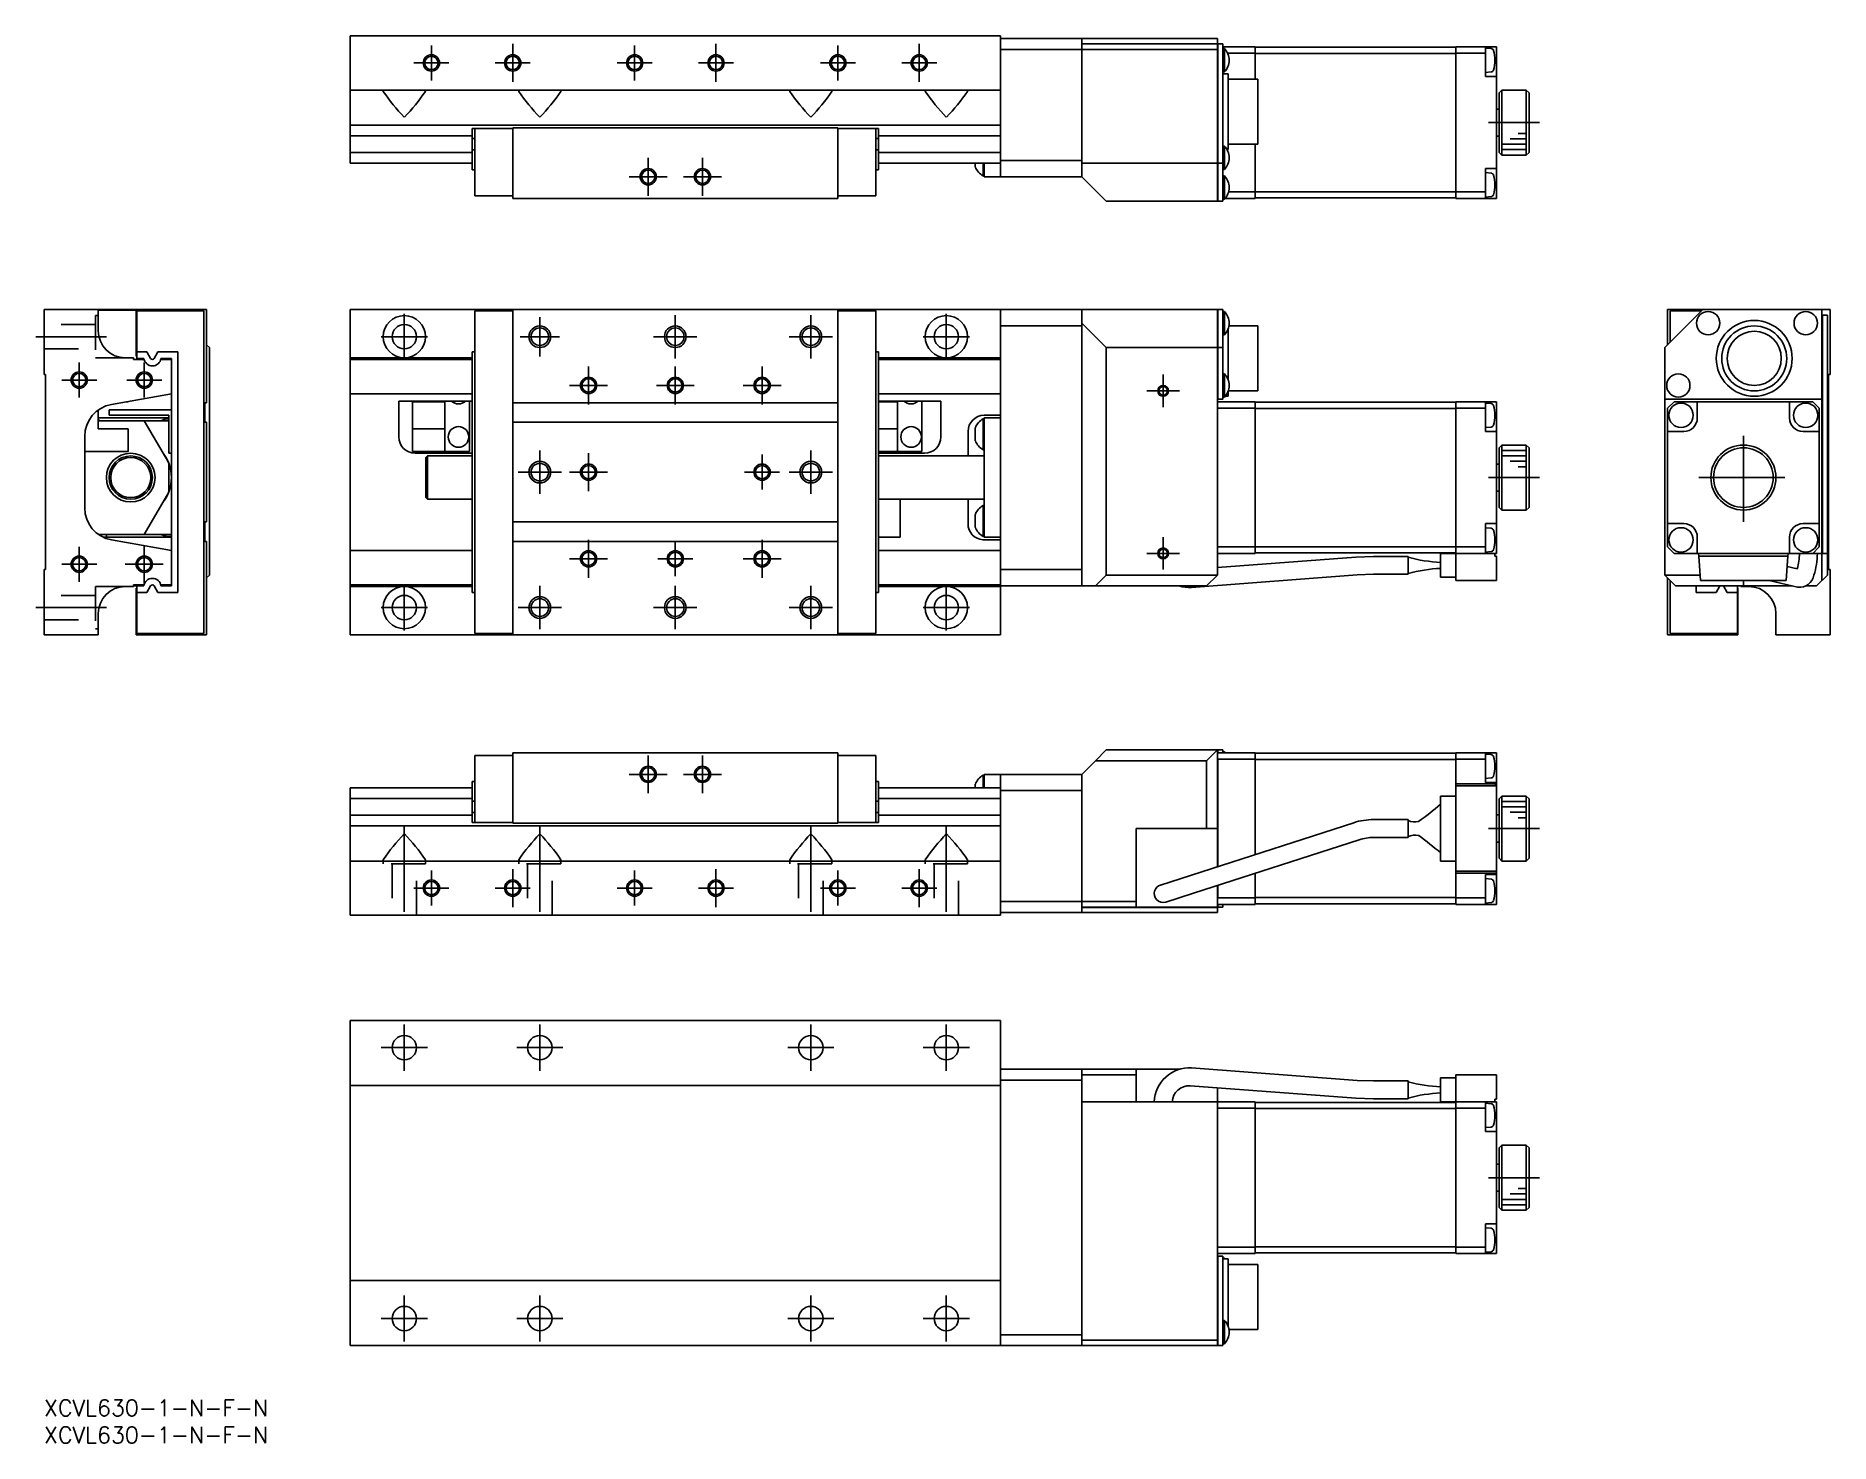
# Model space of a CAD drawing. Extents: x -1 to 330, y -8 to 252.
import ezdxf

# ---------------------------------------------------------------- set-up
doc = ezdxf.new("R2010")
doc.units = 0
doc.header["$LTSCALE"] = 0.5
doc.linetypes.add('CENTER', pattern=[50.8, 31.75, -6.35, 6.35, -6.35])
doc.linetypes.add('DASHED', pattern=[19.05, 12.7, -6.35])
for name, color, linetype in [('MSM_CENTER', 1, 'CENTER'), ('MSM_CONTINUOUS', 7, 'CONTINUOUS'), ('MSM_DASHED', 4, 'DASHED'), ('MSM_NARROW', 5, 'CONTINUOUS'), ('MSM_PART_NUMBER', 7, 'CONTINUOUS')]:
    doc.layers.add(name, color=color, linetype=linetype)
doc.styles.get("Standard").update_dxf_attribs({"font": 'txt.shx', "height": 3, "bigfont": 'bigfont.shx'})

# ---------------------------------------------------------------- blocks, each defined once
blk = doc.blocks.new('*U2')
at = {"layer": 'MSM_PART_NUMBER'}
blk.add_text('XCVL630-1-N-F-N', height=3, dxfattribs=at).set_placement((0, -3))
blk = doc.blocks.new('*U3')
at = {"layer": 'MSM_PART_NUMBER'}
blk.add_text('XCVL630-1-N-F-N', height=3, dxfattribs=at).set_placement((0, -8))

msp = doc.modelspace()

# ---------------------------------------------------------------- linework, layer by layer
at = {"layer": 'MSM_CENTER'}
for p, q in [((71.47, 243.53), (71.47, 249.99)), ((86.47, 243.26), (86.47, 250.26)), ((108.97, 243.53), (108.97, 249.99)), ((123.97, 243.26), (123.97, 250.26)), ((146.47, 243.53), (146.47, 249.99)), ((161.47, 243.26), (161.47, 250.26)), ((68.25, 246.76), (74.7, 246.76)), ((83.25, 246.76), (89.7, 246.76)), ((105.75, 246.76), (112.2, 246.76)), ((120.75, 246.76), (127.2, 246.76)), ((143.25, 246.76), (149.7, 246.76)), ((158.25, 246.76), (164.7, 246.76)), ((266.52, 235.76), (275.92, 235.76)), ((111.47, 222.26), (111.47, 229.26)), ((121.47, 222.26), (121.47, 229.26)), ((107.97, 225.76), (114.97, 225.76)), ((117.97, 225.76), (124.97, 225.76)), ((66.47, 191.98), (66.47, 200.48)), ((91.47, 192.6), (91.47, 199.85)), ((116.47, 192.23), (116.47, 200.23)), ((141.47, 192.23), (141.47, 200.23)), ((166.47, 191.98), (166.47, 200.48)), ((-1.5, 196.23), (11.5, 196.23)), ((62.22, 196.23), (70.72, 196.23)), ((87.85, 196.23), (95.1, 196.23)), ((112.47, 196.23), (120.47, 196.23)), ((137.47, 196.23), (145.47, 196.23)), ((162.22, 196.23), (170.72, 196.23)), ((6.5, 185), (6.5, 191.46)), ((18.5, 185), (18.5, 191.46)), ((100.47, 183.73), (100.47, 190.73)), ((116.47, 183.73), (116.47, 190.73)), ((132.47, 183.73), (132.47, 190.73)), ((206.47, 183.23), (206.47, 189.23)), ((3.27, 188.23), (9.73, 188.23)), ((15.27, 188.23), (21.73, 188.23)), ((96.97, 187.23), (103.97, 187.23)), ((112.97, 187.23), (119.97, 187.23)), ((128.97, 187.23), (135.97, 187.23)), ((203.47, 186.23), (209.47, 186.23)), ((313.52, 162.03), (313.52, 178.43)), ((91.47, 167.23), (91.47, 175.23)), ((100.47, 167.73), (100.47, 174.73)), ((132.47, 168), (132.47, 174.46)), ((141.47, 167.23), (141.47, 175.23)), ((87.47, 171.23), (95.47, 171.23)), ((96.97, 171.23), (103.97, 171.23)), ((129.25, 171.23), (135.7, 171.23)), ((137.47, 171.23), (145.47, 171.23)), ((266.52, 170.23), (275.92, 170.23)), ((305.32, 170.23), (321.72, 170.23)), ((206.47, 153.23), (206.47, 159.23)), ((6.5, 151), (6.5, 157.46)), ((18.5, 150.73), (18.5, 157.73)), ((100.47, 151.73), (100.47, 158.73)), ((116.47, 152), (116.47, 158.46)), ((132.47, 151.73), (132.47, 158.73)), ((203.47, 156.23), (209.47, 156.23)), ((3.27, 154.23), (9.73, 154.23)), ((15, 154.23), (22, 154.23)), ((96.97, 155.23), (103.97, 155.23)), ((113.25, 155.23), (119.7, 155.23)), ((128.97, 155.23), (135.97, 155.23)), ((66.47, 141.98), (66.47, 150.48)), ((91.47, 142.23), (91.47, 150.23)), ((116.47, 142.23), (116.47, 150.23)), ((141.47, 142.23), (141.47, 150.23)), ((166.47, 141.98), (166.47, 150.48)), ((-1.5, 146.23), (11.5, 146.23)), ((62.22, 146.23), (70.72, 146.23)), ((87.47, 146.23), (95.47, 146.23)), ((112.47, 146.23), (120.47, 146.23)), ((137.47, 146.23), (145.47, 146.23)), ((162.22, 146.23), (170.72, 146.23)), ((111.47, 111.95), (111.47, 118.95)), ((121.47, 111.95), (121.47, 118.95)), ((107.97, 115.45), (114.97, 115.45)), ((117.97, 115.45), (124.97, 115.45)), ((66.47, 105.95), (66.47, 87.45)), ((91.47, 105.95), (91.47, 87.45)), ((141.47, 105.95), (141.47, 87.45)), ((166.47, 105.95), (166.47, 87.45)), ((266.52, 105.45), (275.92, 105.45)), ((71.47, 91.22), (71.47, 97.68)), ((86.47, 90.95), (86.47, 97.95)), ((108.97, 91.22), (108.97, 97.68)), ((123.97, 90.95), (123.97, 97.95)), ((146.47, 91.22), (146.47, 97.68)), ((161.47, 90.95), (161.47, 97.95)), ((68.25, 94.45), (74.7, 94.45)), ((83.25, 94.45), (89.7, 94.45)), ((105.75, 94.45), (112.2, 94.45)), ((120.75, 94.45), (127.2, 94.45)), ((143.25, 94.45), (149.7, 94.45)), ((158.25, 94.45), (164.7, 94.45)), ((66.47, 60.75), (66.47, 69.25)), ((91.47, 60.75), (91.47, 69.25)), ((141.47, 60.75), (141.47, 69.25)), ((166.47, 60.75), (166.47, 69.25)), ((62.22, 65), (70.72, 65)), ((87.22, 65), (95.72, 65)), ((137.22, 65), (145.72, 65)), ((162.22, 65), (170.72, 65)), ((266.52, 41), (275.92, 41)), ((66.47, 10.75), (66.47, 19.25)), ((91.47, 10.75), (91.47, 19.25)), ((141.47, 10.75), (141.47, 19.25)), ((166.47, 10.75), (166.47, 19.25)), ((62.22, 15), (70.72, 15)), ((87.22, 15), (95.72, 15)), ((137.22, 15), (145.72, 15)), ((162.22, 15), (170.72, 15))]:
    msp.add_line(p, q, dxfattribs=at)
at = {"layer": 'MSM_CONTINUOUS'}
for p, q in [((56.47, 251.76), (176.47, 251.76)), ((56.47, 251.76), (56.47, 228.26)), ((176.47, 251.76), (176.47, 225.76)), ((216.47, 251.26), (176.47, 251.26)), ((216.47, 249.26), (176.47, 249.26)), ((191.47, 225.76), (191.47, 251.26)), ((216.47, 250.26), (191.47, 250.26)), ((216.47, 250.36), (216.37, 250.26)), ((216.47, 250.36), (216.47, 251.26)), ((216.47, 221.26), (216.47, 250.26)), ((216.57, 250.26), (216.47, 250.16)), ((216.57, 250.26), (216.57, 221.26)), ((217.47, 250.26), (216.57, 250.26)), ((217.47, 250.26), (217.47, 221.26)), ((217.47, 249.76), (223.47, 249.76)), ((217.77, 249.41), (217.47, 249.41)), ((217.77, 245.11), (217.77, 249.41)), ((218.38, 248.56), (223.47, 248.56)), ((223.47, 249.76), (223.47, 243.76)), ((223.47, 249.66), (260.47, 249.66)), ((223.47, 248.52), (260.47, 248.52)), ((260.47, 249.76), (260.47, 221.76)), ((260.47, 249.76), (267.97, 249.76)), ((260.47, 248.56), (265.97, 248.56)), ((265.97, 249.76), (265.97, 244.26)), ((266.96, 249.43), (265.97, 249.51)), ((267.97, 249.76), (267.97, 221.76)), ((217.47, 245.11), (217.77, 245.11)), ((265.97, 245.01), (266.96, 245.1)), ((56.47, 241.76), (176.47, 241.76)), ((62.73, 241.76), (62.57, 241.63)), ((70.37, 241.64), (70.22, 241.76)), ((87.73, 241.76), (87.57, 241.63)), ((95.37, 241.64), (95.22, 241.76)), ((137.73, 241.76), (137.57, 241.63)), ((145.37, 241.64), (145.22, 241.76)), ((162.73, 241.76), (162.57, 241.63)), ((170.37, 241.64), (170.22, 241.76)), ((218.47, 244.76), (217.47, 244.76)), ((218.47, 244.76), (218.47, 230.76)), ((223.97, 243.76), (218.47, 243.76)), ((223.97, 243.76), (223.97, 231.76)), ((267.97, 244.26), (265.97, 244.26)), ((268.97, 241.76), (268.47, 241.26)), ((273.47, 241.76), (268.97, 241.76)), ((268.97, 241.76), (268.97, 229.76)), ((273.97, 241.26), (273.47, 241.76)), ((273.47, 229.76), (273.47, 241.76)), ((62.57, 241.63), (62.6, 241.52)), ((70.35, 241.5), (70.37, 241.61)), ((70.37, 241.61), (70.37, 241.64)), ((87.57, 241.63), (87.6, 241.52)), ((95.35, 241.5), (95.37, 241.61)), ((95.37, 241.61), (95.37, 241.64)), ((137.57, 241.63), (137.6, 241.52)), ((145.35, 241.5), (145.37, 241.61)), ((145.37, 241.61), (145.37, 241.64)), ((162.57, 241.63), (162.6, 241.52)), ((170.35, 241.5), (170.37, 241.61)), ((170.37, 241.61), (170.37, 241.64)), ((268.47, 230.26), (268.47, 241.26)), ((273.97, 241.26), (273.97, 230.26)), ((56.47, 235.26), (176.47, 235.26)), ((268.47, 238.26), (267.97, 238.26)), ((56.47, 233.3), (78.97, 233.3)), ((86.47, 234.66), (78.97, 234.66)), ((78.97, 227.06), (78.97, 234.66)), ((79.47, 232.79), (78.97, 232.79)), ((79.47, 234.66), (79.47, 222.26)), ((146.47, 234.76), (86.47, 234.76)), ((86.47, 234.76), (86.47, 221.76)), ((146.47, 234.76), (146.47, 221.76)), ((153.97, 234.66), (146.47, 234.66)), ((153.47, 234.66), (153.47, 222.26)), ((153.47, 232.79), (153.97, 232.79)), ((153.97, 227.06), (153.97, 234.66)), ((153.97, 233.3), (176.47, 233.3)), ((218.47, 231.76), (223.97, 231.76)), ((223.47, 231.76), (223.47, 221.76)), ((267.97, 233.26), (268.47, 233.26)), ((56.47, 230.22), (78.97, 230.22)), ((79.47, 230.74), (78.97, 230.74)), ((153.47, 230.74), (153.97, 230.74)), ((153.97, 230.22), (176.47, 230.22)), ((191.47, 228.76), (176.47, 228.76)), ((217.77, 231.41), (217.47, 231.41)), ((217.77, 227.11), (217.77, 231.41)), ((218.27, 230.76), (218.47, 230.76)), ((268.47, 230.26), (268.97, 229.76)), ((268.97, 229.76), (273.47, 229.76)), ((273.47, 229.76), (273.97, 230.26)), ((56.47, 228.26), (78.97, 228.26)), ((79.47, 227.06), (78.97, 227.06)), ((153.47, 227.06), (153.97, 227.06)), ((153.97, 228.26), (176.47, 228.26)), ((171.82, 228.26), (171.82, 227.55)), ((173.27, 228.26), (173.27, 225.9)), ((173.27, 225.9), (173.47, 225.9)), ((173.47, 228.26), (173.47, 225.76)), ((173.47, 225.76), (191.47, 225.76)), ((191.47, 228.26), (216.47, 228.26)), ((191.47, 225.76), (195.97, 221.26)), ((216.47, 228.3), (216.57, 228.26)), ((217.47, 228.26), (216.57, 228.26)), ((217.47, 227.11), (217.77, 227.11)), ((217.77, 225.91), (217.47, 225.91)), ((217.77, 221.61), (217.77, 225.91)), ((265.97, 227.26), (265.97, 221.76)), ((267.97, 227.26), (265.97, 227.26)), ((266.96, 226.43), (265.97, 226.51)), ((79.47, 222.26), (86.47, 222.26)), ((153.47, 222.26), (146.47, 222.26)), ((218.57, 222.96), (223.47, 222.96)), ((223.47, 223), (260.47, 223)), ((223.47, 221.86), (260.47, 221.86)), ((260.47, 222.96), (265.97, 222.96)), ((265.97, 222.01), (266.96, 222.1)), ((146.47, 221.76), (86.47, 221.76)), ((216.47, 221.26), (195.97, 221.26)), ((216.47, 221.36), (216.57, 221.26)), ((217.47, 221.26), (216.57, 221.26)), ((217.47, 221.61), (217.77, 221.61)), ((217.91, 221.76), (223.47, 221.76)), ((260.47, 221.76), (267.97, 221.76)), ((0, 201.23), (30, 201.23)), ((0, 189.23), (0, 201.23)), ((10, 201.23), (10, 197.33)), ((17, 201.13), (10, 201.13)), ((17, 192.63), (17, 201.23)), ((17.1, 192.23), (17.1, 201.03)), ((17.1, 201.03), (29.5, 201.03)), ((29.5, 201.03), (29.5, 141.43)), ((30, 201.23), (30, 184.03)), ((56.47, 201.23), (216.47, 201.23)), ((56.47, 201.23), (56.47, 141.23)), ((79.47, 201.03), (86.47, 201.03)), ((79.47, 201.03), (79.47, 141.43)), ((86.47, 201.23), (86.47, 141.23)), ((146.47, 201.23), (146.47, 141.23)), ((153.47, 201.03), (146.47, 201.03)), ((153.47, 201.03), (153.47, 141.43)), ((176.47, 201.23), (176.47, 141.23)), ((191.47, 201.23), (191.47, 150.23)), ((191.47, 198.73), (195.97, 194.23)), ((216.47, 152.23), (216.47, 201.23)), ((216.47, 201.13), (216.57, 201.23)), ((216.57, 201.23), (216.57, 184.73)), ((217.47, 201.23), (216.57, 201.23)), ((217.47, 201.23), (217.47, 184.73)), ((217.77, 200.88), (217.47, 200.88)), ((217.77, 196.58), (217.77, 200.88)), ((306.02, 201.23), (299.02, 194.23)), ((329.52, 201.23), (299.52, 201.23)), ((299.52, 201.23), (299.52, 194.73)), ((300.02, 201.03), (305.82, 201.03)), ((300.02, 195.23), (300.02, 201.03)), ((328.02, 151.23), (328.02, 201.23)), ((329.02, 200.23), (328.02, 200.23)), ((328.12, 200.23), (328.12, 156.23)), ((329.02, 200.23), (329.02, 152.23)), ((329.52, 189.23), (329.52, 201.23)), ((191.47, 198.23), (176.47, 198.23)), ((217.47, 196.58), (217.77, 196.58)), ((218.47, 197.65), (218.47, 188.3)), ((223.97, 198.23), (218.63, 198.23)), ((223.97, 198.23), (223.97, 186.23)), ((15, 192.33), (16.5, 192.33)), ((16.5, 192.03), (16.5, 192.33)), ((18.46, 192.03), (16.5, 192.03)), ((17.1, 192.63), (17, 192.63)), ((17.1, 193.43), (18.98, 193.43)), ((18.43, 192.23), (17.1, 192.23)), ((18.98, 193.43), (19.66, 192.23)), ((20.34, 192.23), (21.02, 193.43)), ((21.02, 193.43), (24.7, 193.43)), ((23.5, 192.03), (21.54, 192.03)), ((23.5, 192.23), (21.57, 192.23)), ((23.5, 150.23), (23.5, 192.23)), ((24.7, 193.43), (24.7, 149.03)), ((30, 194.73), (30.5, 194.23)), ((30.5, 194.23), (30.5, 152.23)), ((56.47, 192.33), (78.97, 192.33)), ((56.47, 192.03), (78.97, 192.03)), ((78.97, 149.03), (78.97, 193.43)), ((79.47, 193.43), (78.97, 193.43)), ((153.47, 193.43), (153.97, 193.43)), ((153.97, 149.03), (153.97, 193.43)), ((153.97, 192.33), (176.47, 192.33)), ((153.97, 192.03), (176.47, 192.03)), ((195.97, 194.23), (195.97, 152.23)), ((216.47, 194.23), (195.97, 194.23)), ((216.47, 194.18), (216.57, 194.23)), ((217.47, 194.23), (216.57, 194.23)), ((299.02, 152.23), (299.02, 194.23)), ((0.3, 189.23), (0, 189.23)), ((0.3, 153.23), (0.3, 189.23)), ((217.77, 189.38), (217.47, 189.38)), ((217.77, 185.08), (217.77, 189.38)), ((329.22, 189.23), (329.52, 189.23)), ((329.22, 153.23), (329.22, 189.23)), ((23.5, 185.67), (12.46, 183.73)), ((56.47, 185.67), (78.97, 185.67)), ((153.97, 185.67), (176.47, 185.67)), ((218.47, 186.15), (218.47, 185.23)), ((218.5, 186.23), (223.97, 186.23)), ((10, 179.23), (10, 182.69)), ((23.5, 182.73), (12, 182.73)), ((12, 181.73), (12, 182.73)), ((15.29, 184.23), (15.5, 184.23)), ((15.5, 184.26), (15.5, 184.23)), ((29.65, 184.03), (30, 184.03)), ((29.65, 180.43), (29.65, 184.03)), ((78.97, 184.35), (65.47, 184.35)), ((65.47, 177.73), (65.47, 184.35)), ((67.97, 184.35), (67.97, 175.03)), ((73.97, 184.23), (67.97, 184.23)), ((73.97, 184.35), (73.97, 175.03)), ((78.47, 184.35), (78.47, 175.03)), ((146.47, 184.03), (86.47, 184.03)), ((165.47, 184.35), (153.97, 184.35)), ((157.47, 184.23), (153.97, 184.23)), ((157.47, 184.35), (157.47, 175.03)), ((161.97, 184.35), (161.97, 175.03)), ((165.47, 184.35), (165.47, 177.73)), ((216.47, 184.83), (216.57, 184.73)), ((216.47, 184.23), (223.47, 184.23)), ((216.47, 183.03), (223.47, 183.03)), ((217.47, 184.73), (216.57, 184.73)), ((217.47, 185.08), (217.77, 185.08)), ((217.91, 185.23), (218.47, 185.23)), ((223.47, 184.23), (223.47, 156.23)), ((223.47, 184.13), (260.47, 184.13)), ((223.47, 182.98), (260.47, 182.98)), ((260.47, 184.23), (267.97, 184.23)), ((260.47, 184.23), (260.47, 151.23)), ((260.47, 183.03), (265.97, 183.03)), ((265.97, 184.23), (265.97, 178.73)), ((266.96, 183.89), (265.97, 183.98)), ((267.97, 184.23), (267.97, 156.23)), ((299.02, 184.73), (328.02, 184.73)), ((300.72, 184.23), (299.52, 183.03)), ((299.52, 183.03), (299.52, 157.43)), ((326.32, 184.23), (300.72, 184.23)), ((305.02, 184.23), (305.02, 181.23)), ((322.02, 181.23), (322.02, 184.23)), ((327.52, 183.03), (326.32, 184.23)), ((327.52, 157.43), (327.52, 183.03)), ((23, 181.23), (10, 181.23)), ((10, 180.73), (23, 180.73)), ((10, 179.23), (15.5, 179.23)), ((23, 181.73), (12, 181.73)), ((15.5, 175.03), (15.5, 179.23)), ((23, 172.93), (18.5, 180.73)), ((23, 174.73), (23, 181.73)), ((30, 180.43), (29.65, 180.43)), ((30, 180.43), (30, 162.03)), ((73.97, 179.23), (67.97, 179.23)), ((146.47, 180.43), (86.47, 180.43)), ((157.47, 179.23), (153.97, 179.23)), ((171.82, 179.44), (171.82, 177.02)), ((173.27, 181.09), (173.27, 175.37)), ((173.47, 181.09), (173.27, 181.09)), ((176.47, 181.72), (173.47, 181.72)), ((173.47, 181.23), (176.47, 181.23)), ((173.47, 181.23), (173.47, 159.23)), ((265.97, 179.48), (266.96, 179.56)), ((7.5, 177.82), (7.5, 164.63)), ((170.47, 174.23), (170.47, 178.72)), ((267.97, 178.73), (265.97, 178.73)), ((268.97, 176.23), (268.47, 175.73)), ((268.47, 164.73), (268.47, 175.73)), ((268.97, 176.23), (268.97, 164.23)), ((273.47, 176.23), (268.97, 176.23)), ((273.47, 164.23), (273.47, 176.23)), ((273.97, 175.73), (273.47, 176.23)), ((273.97, 175.73), (273.97, 164.73)), ((302.52, 178.73), (299.52, 178.73)), ((327.52, 178.73), (324.52, 178.73)), ((7.5, 175.03), (15.5, 175.03)), ((23.5, 174.73), (23, 174.73)), ((23, 167.52), (23, 172.93)), ((78.47, 175.03), (67.97, 175.03)), ((78.97, 174.73), (68.47, 174.73)), ((70.77, 174.23), (70.47, 173.93)), ((70.47, 173.93), (70.47, 166.53)), ((70.77, 174.23), (70.77, 166.23)), ((78.97, 174.23), (70.77, 174.23)), ((161.97, 175.03), (153.97, 175.03)), ((162.47, 174.73), (153.97, 174.73)), ((173.47, 174.23), (153.97, 174.23)), ((173.27, 175.37), (173.47, 175.37)), ((268.47, 172.73), (267.97, 172.73)), ((18.5, 159.73), (23, 167.52)), ((70.47, 166.53), (70.77, 166.23)), ((70.77, 166.23), (78.97, 166.23)), ((153.97, 166.23), (173.47, 166.23)), ((157.97, 166.23), (157.97, 159.23)), ((170.47, 161.72), (170.47, 166.23)), ((267.97, 167.73), (268.47, 167.73)), ((171.82, 163.44), (171.82, 161.02)), ((173.27, 165.09), (173.27, 159.37)), ((173.47, 165.09), (173.27, 165.09)), ((268.47, 164.73), (268.97, 164.23)), ((268.97, 164.23), (273.47, 164.23)), ((273.47, 164.23), (273.97, 164.73)), ((10.05, 159.73), (23.5, 159.73)), ((10.9, 159.23), (23.5, 159.23)), ((11.5, 159.23), (11.5, 159.73)), ((29.65, 162.03), (30, 162.03)), ((29.65, 158.43), (29.65, 162.03)), ((146.47, 162.03), (86.47, 162.03)), ((153.97, 159.23), (157.97, 159.23)), ((173.27, 159.37), (173.47, 159.37)), ((173.47, 159.23), (176.47, 159.23)), ((265.97, 161.73), (265.97, 156.23)), ((267.97, 161.73), (265.97, 161.73)), ((266.96, 160.89), (265.97, 160.98)), ((299.52, 161.73), (302.52, 161.73)), ((305.02, 159.23), (305.02, 156.23)), ((322.02, 156.23), (322.02, 159.23)), ((324.52, 161.73), (327.52, 161.73)), ((12.46, 158.73), (23.5, 156.78)), ((30, 158.43), (29.65, 158.43)), ((30, 158.43), (30, 141.23)), ((56.47, 156.78), (78.97, 156.78)), ((146.47, 158.43), (86.47, 158.43)), ((153.97, 156.78), (176.47, 156.78)), ((176.47, 158.72), (173.47, 158.72)), ((216.47, 157.43), (223.47, 157.43)), ((216.47, 156.33), (216.57, 156.23)), ((216.57, 156.23), (223.47, 156.23)), ((223.47, 157.47), (260.47, 157.47)), ((223.47, 156.33), (260.47, 156.33)), ((245.29, 155.68), (242.02, 155.56)), ((251.67, 155.68), (245.29, 155.68)), ((251.67, 152.38), (251.67, 155.68)), ((257.67, 151.83), (257.67, 156.23)), ((267.97, 156.23), (257.67, 156.23)), ((260.47, 157.43), (265.97, 157.43)), ((265.97, 156.48), (266.96, 156.56)), ((267.67, 156.23), (267.67, 155.73)), ((267.97, 155.73), (267.67, 155.73)), ((267.97, 155.73), (267.97, 151.23)), ((299.52, 157.43), (300.72, 156.23)), ((300.72, 156.23), (328.02, 156.23)), ((305.27, 156.23), (305.31, 155.73)), ((305.31, 155.73), (305.62, 151.23)), ((321.74, 155.73), (305.31, 155.73)), ((321.42, 151.23), (321.74, 155.73)), ((321.74, 155.73), (321.77, 156.23)), ((326.32, 156.23), (327.52, 157.43)), ((328.12, 156.23), (328.02, 156.33)), ((328.12, 156.23), (329.02, 156.23)), ((0, 153.23), (0.3, 153.23)), ((0, 141.23), (0, 153.23)), ((191.47, 153.23), (176.47, 153.23)), ((242.02, 155.56), (216.47, 153.63)), ((242.27, 152.26), (245.29, 152.38)), ((245.29, 152.38), (251.67, 152.38)), ((323.45, 153.4), (321.6, 153.83)), ((329.52, 153.23), (329.22, 153.23)), ((329.52, 141.23), (329.52, 153.23)), ((16.5, 150.13), (15, 150.13)), ((16.5, 150.43), (18.46, 150.43)), ((16.5, 150.13), (16.5, 150.43)), ((16.5, 150.33), (18.44, 150.33)), ((18.43, 150.23), (16.5, 150.23)), ((17, 141.23), (17, 149.83)), ((17, 149.83), (17.1, 149.83)), ((17.1, 141.43), (17.1, 150.23)), ((18.98, 149.03), (17.1, 149.03)), ((19.66, 150.22), (18.98, 149.03)), ((21.02, 149.03), (20.34, 150.22)), ((24.7, 149.03), (21.02, 149.03)), ((21.54, 150.43), (23.5, 150.43)), ((21.56, 150.33), (23.5, 150.33)), ((21.57, 150.23), (23.5, 150.23)), ((23.2, 150.43), (23, 150.23)), ((30.5, 152.23), (30, 151.73)), ((56.47, 150.43), (78.97, 150.43)), ((56.47, 150.13), (78.97, 150.13)), ((79.47, 149.03), (78.97, 149.03)), ((153.47, 149.03), (153.97, 149.03)), ((153.97, 150.43), (176.47, 150.43)), ((153.97, 150.13), (176.47, 150.13)), ((214.47, 150.23), (176.47, 150.23)), ((195.97, 152.23), (193.97, 150.23)), ((195.97, 152.23), (216.47, 152.23)), ((211.7, 149.96), (242.27, 152.26)), ((214.47, 150.23), (216.47, 152.23)), ((260.47, 151.83), (257.67, 151.83)), ((260.47, 151.23), (267.97, 151.23)), ((301.02, 150.23), (299.02, 152.23)), ((299.02, 152.23), (305.55, 152.23)), ((299.52, 151.73), (299.52, 141.23)), ((300.02, 141.43), (300.02, 151.23)), ((322.55, 150.23), (301.02, 150.23)), ((304.82, 149.03), (304.82, 150.23)), ((308.5, 149.03), (304.82, 149.03)), ((305.62, 151.23), (321.42, 151.23)), ((309.19, 150.22), (308.5, 149.03)), ((310.55, 149.03), (309.86, 150.22)), ((312.42, 149.03), (310.55, 149.03)), ((312.42, 150.23), (312.42, 141.43)), ((312.52, 149.83), (312.42, 149.83)), ((312.52, 141.23), (312.52, 149.83)), ((313.02, 150.13), (313.02, 150.23)), ((313.02, 150.13), (314.52, 150.13)), ((313.52, 151.23), (313.52, 150.23)), ((318.26, 151.23), (323.5, 150)), ((323.5, 150), (323.52, 150)), ((325.04, 150.23), (327.02, 150.23)), ((327.02, 150.23), (329.02, 152.23)), ((10, 145.13), (10, 141.23)), ((319.52, 145.13), (319.52, 141.23)), ((10, 141.23), (0, 141.23)), ((30, 141.23), (17, 141.23)), ((29.5, 141.43), (17.1, 141.43)), ((56.47, 141.23), (176.47, 141.23)), ((79.47, 141.43), (86.47, 141.43)), ((153.47, 141.43), (146.47, 141.43)), ((299.52, 141.23), (312.52, 141.23)), ((312.42, 141.43), (300.02, 141.43)), ((319.52, 141.23), (329.52, 141.23)), ((86.47, 119.45), (86.47, 106.45)), ((146.47, 119.45), (86.47, 119.45)), ((146.47, 119.45), (146.47, 106.45)), ((195.97, 119.95), (193.97, 117.95)), ((195.97, 119.95), (216.47, 119.95)), ((214.47, 117.95), (216.47, 119.95)), ((216.47, 119.95), (216.47, 98.41)), ((216.47, 119.85), (216.57, 119.95)), ((216.47, 119.45), (223.47, 119.45)), ((216.57, 119.95), (216.57, 119.45)), ((217.47, 119.95), (216.57, 119.95)), ((217.47, 119.95), (217.47, 119.45)), ((217.77, 119.6), (217.47, 119.6)), ((217.77, 119.45), (217.77, 119.6)), ((223.47, 119.45), (223.47, 100.66)), ((223.47, 119.35), (260.47, 119.35)), ((260.47, 119.45), (260.47, 91.45)), ((260.47, 119.45), (267.97, 119.45)), ((265.97, 119.45), (265.97, 113.95)), ((266.96, 119.11), (265.97, 119.2)), ((267.97, 119.45), (267.97, 91.45)), ((79.47, 118.95), (86.47, 118.95)), ((79.47, 118.95), (79.47, 106.55)), ((153.47, 118.95), (146.47, 118.95)), ((153.47, 118.95), (153.47, 106.55)), ((193.97, 117.95), (191.57, 115.55)), ((214.47, 117.95), (193.97, 117.95)), ((214.47, 105.45), (214.47, 117.95)), ((216.47, 118.35), (216.57, 118.25)), ((216.57, 118.25), (223.47, 118.25)), ((216.57, 98.44), (216.57, 118.25)), ((223.47, 118.2), (260.47, 118.2)), ((260.47, 118.25), (265.97, 118.25)), ((56.47, 112.95), (56.47, 89.45)), ((56.47, 112.95), (78.97, 112.95)), ((79.47, 114.15), (78.97, 114.15)), ((78.97, 106.55), (78.97, 114.15)), ((153.47, 114.15), (153.97, 114.15)), ((153.97, 106.55), (153.97, 114.15)), ((153.97, 112.95), (176.47, 112.95)), ((171.82, 113.66), (171.82, 112.95)), ((173.27, 115.31), (173.27, 112.95)), ((173.47, 115.31), (173.27, 115.31)), ((191.47, 115.45), (173.47, 115.45)), ((173.47, 115.45), (173.47, 112.95)), ((176.47, 115.45), (176.47, 89.45)), ((191.47, 115.45), (191.57, 115.55)), ((191.47, 115.45), (191.47, 89.95)), ((260.47, 113.7), (267.67, 113.7)), ((260.47, 113.35), (267.97, 113.35)), ((265.97, 114.7), (266.96, 114.78)), ((267.97, 113.95), (265.97, 113.95)), ((267.67, 113.7), (267.67, 113.66)), ((267.97, 113.66), (267.67, 113.66)), ((56.47, 110.98), (78.97, 110.98)), ((79.47, 110.47), (78.97, 110.47)), ((153.47, 110.47), (153.97, 110.47)), ((153.97, 110.98), (176.47, 110.98)), ((191.47, 112.45), (176.47, 112.45)), ((257.67, 99.45), (257.67, 111.45)), ((260.47, 111.45), (257.67, 111.45)), ((268.97, 111.45), (268.47, 110.95)), ((268.47, 99.95), (268.47, 110.95)), ((268.97, 111.45), (268.97, 99.45)), ((273.47, 111.45), (268.97, 111.45)), ((273.47, 99.45), (273.47, 111.45)), ((273.97, 110.95), (273.47, 111.45)), ((273.97, 110.95), (273.97, 99.95)), ((56.47, 107.91), (78.97, 107.91)), ((56.47, 105.95), (176.47, 105.95)), ((79.47, 108.42), (78.97, 108.42)), ((86.47, 106.55), (78.97, 106.55)), ((146.47, 106.45), (86.47, 106.45)), ((153.97, 106.55), (146.47, 106.55)), ((153.47, 108.42), (153.97, 108.42)), ((153.97, 107.91), (176.47, 107.91)), ((241.64, 106.52), (205.98, 95.02)), ((251.67, 107.1), (245.29, 107.1)), ((251.67, 103.8), (251.67, 107.1)), ((268.47, 107.95), (267.97, 107.95)), ((201.47, 105.45), (201.47, 90.95)), ((216.47, 105.45), (201.47, 105.45)), ((212.08, 93.52), (242.65, 103.38)), ((245.29, 103.8), (251.67, 103.8)), ((253.53, 104.19), (253.62, 104.15)), ((267.97, 102.95), (268.47, 102.95)), ((56.47, 99.45), (176.47, 99.45)), ((62.57, 99.58), (62.6, 99.69)), ((62.73, 99.45), (62.57, 99.58)), ((70.22, 99.45), (70.37, 99.58)), ((70.37, 99.58), (70.35, 99.69)), ((87.57, 99.58), (87.6, 99.69)), ((87.73, 99.45), (87.57, 99.58)), ((95.22, 99.45), (95.37, 99.58)), ((95.37, 99.58), (95.35, 99.69)), ((137.57, 99.58), (137.6, 99.69)), ((137.73, 99.45), (137.57, 99.58)), ((145.22, 99.45), (145.37, 99.58)), ((145.37, 99.58), (145.35, 99.69)), ((162.57, 99.58), (162.6, 99.69)), ((162.73, 99.45), (162.57, 99.58)), ((170.22, 99.45), (170.37, 99.58)), ((170.37, 99.58), (170.35, 99.69)), ((260.47, 99.45), (257.67, 99.45)), ((268.47, 99.95), (268.97, 99.45)), ((268.97, 99.45), (273.47, 99.45)), ((273.47, 99.45), (273.97, 99.95)), ((223.47, 97.2), (223.47, 91.45)), ((260.47, 97.55), (267.97, 97.55)), ((260.47, 97.2), (267.67, 97.2)), ((265.97, 96.95), (265.97, 91.45)), ((267.97, 96.95), (265.97, 96.95)), ((266.96, 96.11), (265.97, 96.2)), ((267.97, 97.23), (267.67, 97.23)), ((267.67, 97.23), (267.67, 97.2)), ((206.99, 91.88), (212.08, 93.52)), ((216.47, 94.94), (216.47, 90.95)), ((216.57, 92.65), (216.57, 94.97)), ((223.47, 92.69), (260.47, 92.69)), ((56.47, 89.45), (176.47, 89.45)), ((176.47, 91.95), (201.47, 91.95)), ((176.47, 89.95), (216.47, 89.95)), ((216.47, 90.95), (191.47, 90.95)), ((191.47, 90.85), (216.47, 90.85)), ((216.47, 90.85), (216.37, 90.95)), ((216.57, 92.65), (216.47, 92.55)), ((216.47, 91.45), (223.47, 91.45)), ((216.57, 90.95), (216.47, 91.05)), ((216.47, 90.85), (216.47, 89.95)), ((216.57, 92.65), (223.47, 92.65)), ((216.57, 91.45), (216.57, 90.95)), ((217.47, 90.95), (216.57, 90.95)), ((217.47, 91.45), (217.47, 90.95)), ((223.47, 91.55), (260.47, 91.55)), ((260.47, 92.65), (265.97, 92.65)), ((260.47, 91.45), (267.97, 91.45)), ((265.97, 91.7), (266.96, 91.78)), ((56.47, 70), (176.47, 70)), ((56.47, 70), (56.47, 10)), ((176.47, 70), (176.47, 10)), ((176.47, 61), (209.4, 61)), ((191.47, 61), (191.47, 10)), ((201.47, 60), (191.47, 60)), ((201.47, 61), (201.47, 55)), ((242.27, 58.96), (211.7, 61.26)), ((260.47, 60), (260.47, 27)), ((260.47, 60), (267.97, 60)), ((267.97, 60), (267.97, 55.5)), ((56.47, 58), (176.47, 58)), ((191.47, 59), (176.47, 59)), ((211.45, 57.97), (242.02, 55.67)), ((216.47, 10), (216.47, 57.59)), ((245.29, 58.85), (242.27, 58.96)), ((251.67, 58.85), (245.29, 58.85)), ((251.67, 55.55), (251.67, 58.85)), ((257.67, 55), (257.67, 59.4)), ((260.47, 59.4), (257.67, 59.4)), ((191.47, 55), (216.47, 55)), ((216.57, 55), (216.47, 54.9)), ((216.47, 53.8), (223.47, 53.8)), ((216.57, 55), (223.47, 55)), ((223.47, 55), (223.47, 27)), ((223.47, 54.9), (260.47, 54.9)), ((223.47, 53.76), (260.47, 53.76)), ((242.02, 55.67), (245.29, 55.55)), ((245.29, 55.55), (251.67, 55.55)), ((267.97, 55), (257.67, 55)), ((260.47, 53.8), (265.97, 53.8)), ((265.97, 55), (265.97, 49.5)), ((266.96, 54.66), (265.97, 54.75)), ((267.97, 55.5), (267.67, 55.5)), ((267.67, 55.5), (267.67, 55)), ((267.97, 55), (267.97, 27)), ((265.97, 50.25), (266.96, 50.34)), ((267.97, 49.5), (265.97, 49.5)), ((268.97, 47), (268.47, 46.5)), ((268.47, 35.5), (268.47, 46.5)), ((268.97, 47), (268.97, 35)), ((273.47, 47), (268.97, 47)), ((273.47, 35), (273.47, 47)), ((273.97, 46.5), (273.47, 47)), ((273.97, 46.5), (273.97, 35.5)), ((268.47, 43.5), (267.97, 43.5)), ((267.97, 38.5), (268.47, 38.5)), ((268.47, 35.5), (268.97, 35)), ((268.97, 35), (273.47, 35)), ((273.47, 35), (273.97, 35.5)), ((267.97, 32.5), (265.97, 32.5)), ((265.97, 32.5), (265.97, 27)), ((266.96, 31.66), (265.97, 31.75)), ((216.47, 28.2), (223.47, 28.2)), ((216.47, 27), (223.47, 27)), ((216.57, 26.5), (216.47, 26.4)), ((216.57, 26.5), (216.57, 10)), ((217.47, 26.5), (216.57, 26.5)), ((217.47, 26.5), (217.47, 10)), ((223.47, 28.24), (260.47, 28.24)), ((223.47, 27.1), (260.47, 27.1)), ((260.47, 28.2), (265.97, 28.2)), ((260.47, 27), (267.97, 27)), ((265.97, 27.25), (266.96, 27.34)), ((217.77, 26.15), (217.47, 26.15)), ((218.47, 26), (217.47, 26)), ((217.77, 26), (217.77, 26.15)), ((218.47, 26), (218.47, 13.58)), ((223.97, 25), (218.47, 25)), ((223.97, 25), (223.97, 13)), ((56.47, 22), (176.47, 22)), ((217.77, 14.65), (217.47, 14.65)), ((217.77, 10.35), (217.77, 14.65)), ((216.47, 10), (56.47, 10)), ((191.47, 12), (176.47, 12)), ((216.47, 11), (191.47, 11)), ((216.57, 10), (216.47, 10.1)), ((217.47, 10), (216.57, 10)), ((217.47, 10.35), (217.77, 10.35)), ((218.63, 13), (223.97, 13))]:
    msp.add_line(p, q, dxfattribs=at)
for centre, radius in [((71.47, 246.76), 1.23), ((86.47, 246.76), 1.23), ((108.97, 246.76), 1.23), ((123.97, 246.76), 1.23), ((146.47, 246.76), 1.23), ((161.47, 246.76), 1.23), ((111.47, 225.76), 1.23), ((121.47, 225.76), 1.23), ((66.47, 196.23), 3.9), ((166.47, 196.23), 3.9), ((307.02, 198.73), 2.15), ((315.52, 192.23), 7), ((325.02, 198.73), 2.15), ((91.47, 196.23), 1.62), ((116.47, 196.23), 1.62), ((141.47, 196.23), 1.62), ((315.52, 192.23), 6), ((315.52, 192.23), 5), ((6.5, 188.23), 1.23), ((18.5, 188.23), 1.23), ((301.52, 187.23), 2.15), ((100.47, 187.23), 1.23), ((116.47, 187.23), 1.23), ((132.47, 187.23), 1.23), ((206.47, 186.23), 0.783), ((302.02, 181.73), 2.25), ((325.02, 181.73), 2.25), ((313.52, 170.23), 6), ((313.52, 170.23), 5.5), ((16, 170.23), 4.5), ((16, 170.23), 4), ((16, 170.23), 3.7), ((91.47, 171.23), 1.62), ((100.47, 171.23), 1.23), ((132.47, 171.23), 1.23), ((141.47, 171.23), 1.62), ((302.02, 158.73), 2.25), ((325.02, 158.73), 2.25), ((100.47, 155.23), 1.23), ((116.47, 155.23), 1.23), ((132.47, 155.23), 1.23), ((206.47, 156.23), 0.783), ((6.5, 154.23), 1.23), ((18.5, 154.23), 1.23), ((66.47, 146.23), 3.9), ((166.47, 146.23), 3.9), ((91.47, 146.23), 1.62), ((116.47, 146.23), 1.62), ((141.47, 146.23), 1.62), ((111.47, 115.45), 1.23), ((121.47, 115.45), 1.23), ((71.47, 94.45), 1.23), ((86.47, 94.45), 1.23), ((108.97, 94.45), 1.23), ((123.97, 94.45), 1.23), ((146.47, 94.45), 1.23), ((161.47, 94.45), 1.23), ((66.47, 65), 2.25), ((91.47, 65), 2.25), ((141.47, 65), 2.25), ((166.47, 65), 2.25), ((66.47, 15), 2.25), ((91.47, 15), 2.25), ((141.47, 15), 2.25), ((166.47, 15), 2.25)]:
    msp.add_circle(centre, radius, dxfattribs=at)
at = {"layer": 'MSM_CONTINUOUS', "extrusion": (0, 0, -1)}
for centre, radius in [((-66.47, 196.23), 2.25), ((-166.47, 196.23), 2.25), ((-76.47, 177.73), 1.9), ((-159.97, 177.73), 1.9), ((-66.47, 146.23), 2.25), ((-166.47, 146.23), 2.25)]:
    msp.add_circle(centre, radius, dxfattribs=at)
at = {"layer": 'MSM_CONTINUOUS'}
for centre, radius, start, end in [((215.67, 247.26), 3, 314.22, 45.78), ((266.92, 248.93), 0.5, 17.6292, 85), ((261.67, 247.26), 6, 342.3708, 17.6292), ((266.92, 245.6), 0.5, 275, 342.3708), ((92.85, 262.21), 36.66, 214.3736, 223.9772), ((42.56, 260.23), 33.51, 315.5479, 326.031), ((117.85, 262.21), 36.66, 214.3736, 223.9772), ((67.56, 260.23), 33.51, 315.5479, 326.031), ((167.85, 262.21), 36.66, 214.3736, 223.9772), ((117.56, 260.23), 33.51, 315.5479, 326.031), ((192.85, 262.21), 36.66, 214.3736, 223.9772), ((142.56, 260.23), 33.51, 315.5479, 326.031), ((215.67, 229.26), 3, 314.22, 45.78), ((174.85, 228.75), 3.25, 201.5574, 241.0598), ((215.67, 223.76), 3, 314.22, 45.78), ((266.92, 225.93), 0.5, 17.6292, 85), ((261.67, 224.26), 6, 342.3708, 17.6292), ((266.92, 222.6), 0.5, 275, 342.3708), ((215.67, 198.73), 3, 314.22, 45.78), ((15, 197.33), 5, 180, 270), ((20, 192.43), 1.59, 187.2376, 352.7624), ((20, 192.43), 0.388, 210, 330), ((215.67, 187.23), 3, 314.22, 45.78), ((13.5, 177.82), 6, 100, 180), ((266.92, 183.39), 0.5, 17.6292, 85), ((261.67, 181.73), 6, 342.3708, 17.6292), ((9, 178.23), 2.85, 61.3056, 69.459), ((23, 178.23), 2.85, 90, 118.6944), ((173.47, 178.72), 3, 90, 180), ((174.85, 178.24), 3.25, 118.9402, 158.4426), ((266.92, 180.06), 0.5, 275, 342.3708), ((302.52, 181.23), 2.5, 270, 0), ((324.52, 181.23), 2.5, 180, 270), ((174.85, 178.21), 3.25, 201.5574, 241.0598), ((16, 170.23), 7.5, 321.3689, 38.631), ((13.5, 164.63), 6, 180, 260), ((174.85, 162.24), 3.25, 118.9402, 158.4426), ((23, 162.23), 2.85, 241.3056, 280.1042), ((173.47, 161.72), 3, 180, 265.3245), ((174.85, 162.21), 3.25, 201.5574, 241.0598), ((266.92, 160.39), 0.5, 17.6292, 85), ((261.67, 158.73), 6, 342.3708, 17.6292), ((302.52, 159.23), 2.5, 0, 90), ((324.52, 159.23), 2.5, 90, 180), ((266.92, 157.06), 0.5, 275, 342.3708), ((313.96, 156.25), 9.91, 343.2914, 359.8447), ((313.89, 156.28), 13.28, 342.1747, 359.7442), ((258.82, 181.46), 26.91, 254.5954, 267.5566), ((259.09, 124.89), 28.62, 92.8322, 105.0159), ((15, 145.13), 5, 90, 180), ((20, 150.03), 1.59, 7.2376, 172.7624), ((20, 150.03), 0.388, 30, 150), ((211.23, 156.14), 6.19, 252.7799, 274.2978), ((314.52, 145.13), 5, 0, 90), ((323.89, 152.64), 2.67, 262.8096, 350.973), ((215.67, 117.45), 3, 41.8103, 45.78), ((266.92, 118.61), 0.5, 17.6292, 85), ((261.67, 116.95), 6, 342.3708, 17.6291), ((174.85, 112.46), 3.25, 118.9402, 158.4426), ((266.92, 115.28), 0.5, 275, 342.3708), ((225.64, 146.47), 48.58, 305.093, 311.2478), ((245.29, 95.2), 11.9, 89.9931, 107.8657), ((252.94, 109.63), 2.97, 244.6953, 282.2258), ((92.85, 78.99), 36.66, 136.0228, 145.6264), ((40.1, 78.99), 36.66, 34.3736, 43.9772), ((117.85, 78.99), 36.66, 136.0228, 145.6264), ((65.1, 78.99), 36.66, 34.3736, 43.9772), ((167.85, 78.99), 36.66, 136.0228, 145.6264), ((115.1, 78.99), 36.66, 34.3736, 43.9772), ((192.85, 78.99), 36.66, 136.0228, 145.6264), ((140.1, 78.99), 36.66, 34.3736, 43.9772), ((245.29, 95.2), 8.59, 89.9886, 107.8626), ((252.99, 101.02), 3.21, 80.2787, 114.1179), ((218.32, 55.27), 60.29, 49.2516, 54.1616), ((266.92, 95.61), 0.5, 17.6292, 85), ((206.49, 93.45), 1.65, 107.7265, 220.8981), ((261.67, 93.95), 6, 342.3708, 17.6291), ((206.49, 93.45), 1.65, 220.9824, 287.9813), ((266.92, 92.28), 0.5, 275, 342.3708), ((211.32, 54.78), 6.49, 86.7108, 178.0467), ((211.32, 54.79), 3.19, 87.716, 176.1801), ((259.09, 86.34), 28.62, 254.9841, 267.1678), ((259.13, 27.79), 28.89, 92.8902, 104.9579), ((266.92, 54.17), 0.5, 17.6292, 85), ((261.67, 52.5), 6, 342.3708, 17.6292), ((266.92, 50.83), 0.5, 275, 342.3708), ((266.92, 31.17), 0.5, 17.6292, 85), ((261.67, 29.5), 6, 342.3708, 17.6292), ((266.92, 27.83), 0.5, 275, 342.3708), ((215.67, 24), 3, 41.8103, 45.78), ((215.67, 24), 3, 19.4712, 21.0395), ((215.67, 12.5), 3, 314.22, 45.78)]:
    msp.add_arc(centre, radius, start, end, dxfattribs=at)
at = {"layer": 'MSM_CONTINUOUS', "extrusion": (0, 0, -1)}
for centre, radius, start, end in [((-76.47, 185.73), 1.9, 226.3793, 313.6207), ((-159.97, 185.73), 1.9, 226.3793, 313.6207), ((-68.47, 177.73), 3, 270, 0), ((-162.47, 177.73), 3, 180, 270), ((-173.47, 161.72), 3, 270, 274.6755)]:
    msp.add_arc(centre, radius, start, end, dxfattribs=at)
at = {"layer": 'MSM_DASHED'}
for p, q in [((9.5, 200.13), (9.5, 192.33)), ((10, 200.13), (9.5, 200.13)), ((9.5, 198.48), (0, 198.48)), ((0, 193.98), (9.5, 193.98)), ((9.5, 192.33), (15, 192.33)), ((9.5, 150.13), (9.5, 142.33)), ((15, 150.13), (9.5, 150.13)), ((9.5, 148.48), (0, 148.48)), ((0, 143.98), (9.5, 143.98)), ((9.5, 142.33), (10, 142.33)), ((62.57, 98.95), (62.57, 99.58)), ((70.37, 98.95), (70.37, 99.58)), ((87.57, 98.95), (87.57, 99.58)), ((95.37, 98.95), (95.37, 99.58)), ((137.57, 98.95), (137.57, 99.58)), ((145.37, 98.95), (145.37, 99.58)), ((162.57, 98.95), (162.57, 99.58)), ((170.37, 98.95), (170.37, 99.58)), ((70.37, 98.95), (62.57, 98.95)), ((64.22, 98.95), (64.22, 89.45)), ((68.72, 89.45), (68.72, 98.95)), ((95.37, 98.95), (87.57, 98.95)), ((89.22, 98.95), (89.22, 89.45)), ((93.72, 89.45), (93.72, 98.95)), ((145.37, 98.95), (137.57, 98.95)), ((139.22, 98.95), (139.22, 89.45)), ((143.72, 89.45), (143.72, 98.95)), ((170.37, 98.95), (162.57, 98.95)), ((164.22, 98.95), (164.22, 89.45)), ((168.72, 89.45), (168.72, 98.95))]:
    msp.add_line(p, q, dxfattribs=at)
at = {"layer": 'MSM_NARROW'}
for p, q in [((268.97, 231.76), (273.47, 231.76)), ((270.47, 232.76), (273.47, 232.76)), ((271.97, 233.76), (273.47, 233.76)), ((268.97, 230.76), (273.47, 230.76)), ((273.47, 175.23), (268.97, 175.23)), ((273.47, 174.23), (268.97, 174.23)), ((273.47, 173.23), (270.47, 173.23)), ((273.47, 172.23), (271.97, 172.23)), ((273.47, 110.45), (268.97, 110.45)), ((273.47, 109.45), (268.97, 109.45)), ((273.47, 108.45), (270.47, 108.45)), ((273.47, 107.45), (271.97, 107.45)), ((268.97, 37), (273.47, 37)), ((270.47, 38), (273.47, 38)), ((271.97, 39), (273.47, 39)), ((268.97, 36), (273.47, 36))]:
    msp.add_line(p, q, dxfattribs=at)
for centre, radius in [((71.47, 246.76), 1.5), ((86.47, 246.76), 1.5), ((108.97, 246.76), 1.5), ((123.97, 246.76), 1.5), ((146.47, 246.76), 1.5), ((161.47, 246.76), 1.5), ((111.47, 225.76), 1.5), ((121.47, 225.76), 1.5), ((91.47, 196.23), 2), ((116.47, 196.23), 2), ((141.47, 196.23), 2), ((6.5, 188.23), 1.5), ((18.5, 188.23), 1.5), ((100.47, 187.23), 1.5), ((116.47, 187.23), 1.5), ((132.47, 187.23), 1.5), ((206.47, 186.23), 1), ((91.47, 171.23), 2), ((100.47, 171.23), 1.5), ((132.47, 171.23), 1.5), ((141.47, 171.23), 2), ((6.5, 154.23), 1.5), ((18.5, 154.23), 1.5), ((100.47, 155.23), 1.5), ((116.47, 155.23), 1.5), ((132.47, 155.23), 1.5), ((206.47, 156.23), 1), ((91.47, 146.23), 2), ((116.47, 146.23), 2), ((141.47, 146.23), 2), ((111.47, 115.45), 1.5), ((121.47, 115.45), 1.5), ((71.47, 94.45), 1.5), ((86.47, 94.45), 1.5), ((108.97, 94.45), 1.5), ((123.97, 94.45), 1.5), ((146.47, 94.45), 1.5), ((161.47, 94.45), 1.5)]:
    msp.add_circle(centre, radius, dxfattribs=at)

# ---------------------------------------------------------------- block references
at = {"layer": 'MSM_CONTINUOUS'}
for name in ['*U2', '*U3']:
    msp.add_blockref(name, (0, 0), dxfattribs=at)

doc.saveas('drawing.dxf')
